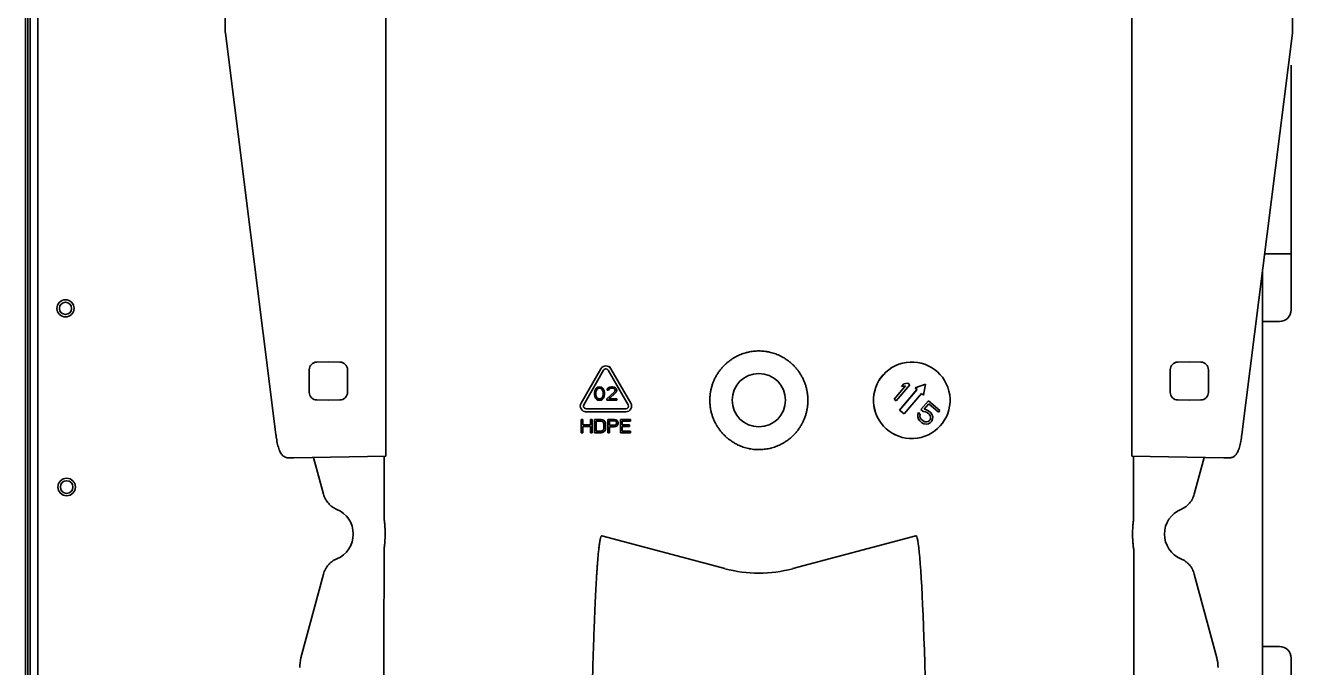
# Model space of a CAD drawing. Extents: x 6327 to 10269, y -393 to 3204.
# Drawn here: x 8426.8 to 8758, y 2638.8 to 2806.7 of the extents above; entities that cross this region are included whole.
import ezdxf

# ---------------------------------------------------------------- set-up
doc = ezdxf.new("R2010")
doc.units = 0
doc.header["$LTSCALE"] = 5
doc.layers.add('1', color=7, linetype='CONTINUOUS', true_color=0xffffff)

msp = doc.modelspace()

# ---------------------------------------------------------------- linework, layer by layer
at = {"layer": '1', "color": 7, "linetype": 'Continuous', "lineweight": 35}
for p, q in [((8426.77, 3066.93), (8426.77, 2417.53)), ((8428.07, 2432.33), (8428.07, 3067.73)), ((8427.46, 2420.53), (8427.46, 3063.93)), ((8430.07, 3021.71), (8430.07, 2527.74)), ((8520.97, 2729.44), (8520.97, 2995.06)), ((8715.97, 2989.06), (8715.97, 2729.44)), ((8478.97, 2805.85), (8478.97, 2814.17)), ((8757.97, 2814.17), (8757.97, 2805.85)), ((8479.04, 2804.69), (8492.25, 2699.72)), ((8744.7, 2699.72), (8757.9, 2804.69)), ((8757.57, 2796.33), (8757.57, 2732.33)), ((8757.57, 2747), (8750.65, 2747)), ((8750.07, 2567.33), (8750.07, 2742.45)), ((8520.97, 2726.51), (8520.97, 2729.44)), ((8715.97, 2726.51), (8715.97, 2729.44)), ((8754.57, 2729.33), (8750.07, 2729.33)), ((8520.97, 2724.25), (8520.97, 2726.51)), ((8715.97, 2726.51), (8715.97, 2724.25)), ((8520.97, 2721.32), (8520.97, 2724.25)), ((8715.97, 2721.32), (8715.97, 2724.25)), ((8520.97, 2706.24), (8520.97, 2721.32)), ((8715.97, 2721.32), (8715.97, 2706.24)), ((8500.97, 2710.78), (8500.97, 2716.67)), ((8502.94, 2718.67), (8505.97, 2718.73)), ((8505.97, 2718.73), (8509.01, 2718.67)), ((8510.97, 2716.67), (8510.97, 2710.78)), ((8577.21, 2716.95), (8572.02, 2707.95)), ((8577.91, 2716.55), (8572.71, 2707.55)), ((8572.71, 2707.55), (8577.9, 2716.55)), ((8577.91, 2716.55), (8577.9, 2716.55)), ((8578.88, 2717.65), (8578.87, 2717.66)), ((8579.12, 2716.55), (8584.31, 2707.55)), ((8579.81, 2716.95), (8579.81, 2716.95)), ((8585, 2707.95), (8579.81, 2716.95)), ((8579.81, 2716.95), (8585.01, 2707.95)), ((8656.01, 2718.4), (8656.01, 2718.4)), ((8725.97, 2716.67), (8725.97, 2710.78)), ((8727.94, 2718.67), (8730.97, 2718.73)), ((8730.97, 2718.73), (8734.01, 2718.67)), ((8735.97, 2716.67), (8735.97, 2710.78)), ((8654.36, 2708.57), (8657.93, 2712.75)), ((8655.74, 2712.31), (8656.35, 2713.02)), ((8656.35, 2713.02), (8655.74, 2712.31)), ((8657.41, 2713.2), (8656.35, 2713.02)), ((8656.35, 2713.02), (8656.35, 2713.02)), ((8657.93, 2712.75), (8657.41, 2713.2)), ((8659.29, 2711.92), (8662.01, 2712.88)), ((8661.48, 2710.05), (8662.01, 2712.89)), ((8662.01, 2712.88), (8662.01, 2712.89)), ((8662.01, 2712.88), (8662.01, 2712.89)), ((8575.58, 2711.16), (8575.51, 2710.78)), ((8575.51, 2710.78), (8575.51, 2710.12)), ((8575.51, 2710.12), (8575.58, 2709.74)), ((8575.66, 2711.38), (8575.58, 2711.16)), ((8575.58, 2709.74), (8575.66, 2709.52)), ((8575.8, 2711.68), (8575.66, 2711.38)), ((8575.66, 2709.52), (8575.8, 2709.22)), ((8576.02, 2711.9), (8575.8, 2711.68)), ((8575.8, 2709.22), (8576.02, 2709)), ((8575.87, 2710.71), (8575.95, 2711.16)), ((8575.87, 2710.71), (8575.88, 2710.71)), ((8575.87, 2710.19), (8575.87, 2710.71)), ((8575.88, 2710.19), (8575.87, 2710.19)), ((8575.95, 2709.74), (8575.87, 2710.19)), ((8575.95, 2711.16), (8575.88, 2710.71)), ((8575.88, 2710.71), (8575.88, 2710.19)), ((8575.88, 2710.19), (8575.95, 2709.74)), ((8576.24, 2711.6), (8575.95, 2711.16)), ((8575.95, 2711.16), (8576.24, 2711.6)), ((8575.95, 2711.16), (8575.95, 2711.16)), ((8575.95, 2709.74), (8576.24, 2709.29)), ((8575.95, 2709.74), (8575.95, 2709.74)), ((8576.24, 2709.3), (8575.95, 2709.74)), ((8576.38, 2712.13), (8576.02, 2711.9)), ((8576.46, 2711.75), (8576.24, 2711.6)), ((8576.24, 2711.6), (8576.46, 2711.75)), ((8576.24, 2711.6), (8576.24, 2711.6)), ((8576.24, 2709.29), (8576.24, 2709.3)), ((8576.46, 2709.15), (8576.24, 2709.3)), ((8576.24, 2709.29), (8576.46, 2709.15)), ((8576.82, 2712.2), (8576.38, 2712.13)), ((8576.83, 2711.83), (8576.46, 2711.75)), ((8576.46, 2711.75), (8576.82, 2711.83)), ((8576.46, 2711.75), (8576.46, 2711.75)), ((8577.26, 2712.13), (8576.82, 2712.2)), ((8576.83, 2711.83), (8576.82, 2711.83)), ((8576.82, 2711.83), (8577.19, 2711.75)), ((8577.19, 2711.75), (8576.83, 2711.83)), ((8577.19, 2711.75), (8577.41, 2711.6)), ((8577.41, 2709.3), (8577.19, 2709.15)), ((8577.26, 2712.12), (8577.26, 2712.13)), ((8577.62, 2711.9), (8577.26, 2712.13)), ((8577.26, 2712.12), (8577.63, 2711.9)), ((8577.41, 2711.6), (8577.7, 2711.16)), ((8577.7, 2709.74), (8577.41, 2709.3)), ((8577.63, 2711.9), (8577.62, 2711.9)), ((8577.84, 2711.68), (8577.62, 2711.9)), ((8577.62, 2709), (8577.84, 2709.22)), ((8577.63, 2711.9), (8577.85, 2711.68)), ((8577.85, 2709.22), (8577.63, 2709)), ((8577.7, 2711.16), (8577.77, 2710.71)), ((8577.77, 2710.19), (8577.7, 2709.74)), ((8577.77, 2710.71), (8577.77, 2710.19)), ((8577.85, 2711.68), (8577.84, 2711.68)), ((8577.99, 2711.38), (8577.84, 2711.68)), ((8577.84, 2709.22), (8577.99, 2709.52)), ((8577.85, 2709.22), (8577.84, 2709.22)), ((8577.85, 2711.68), (8577.99, 2711.38)), ((8577.99, 2709.52), (8577.85, 2709.22)), ((8577.99, 2711.38), (8578.07, 2711.16)), ((8577.99, 2711.38), (8577.99, 2711.38)), ((8578.06, 2711.16), (8577.99, 2711.38)), ((8578.07, 2709.74), (8577.99, 2709.52)), ((8577.99, 2709.52), (8578.06, 2709.74)), ((8577.99, 2709.52), (8577.99, 2709.52)), ((8578.07, 2711.16), (8578.06, 2711.16)), ((8578.13, 2710.79), (8578.06, 2711.16)), ((8578.06, 2709.74), (8578.13, 2710.12)), ((8578.07, 2709.74), (8578.06, 2709.74)), ((8578.07, 2711.16), (8578.14, 2710.78)), ((8578.14, 2710.11), (8578.07, 2709.74)), ((8578.14, 2710.78), (8578.13, 2710.79)), ((8578.13, 2710.12), (8578.13, 2710.79)), ((8578.14, 2710.11), (8578.13, 2710.12)), ((8578.14, 2710.78), (8578.14, 2710.11)), ((8580.76, 2710.93), (8578.72, 2709.07)), ((8578.86, 2711.68), (8578.79, 2711.38)), ((8578.8, 2711.38), (8578.79, 2711.38)), ((8578.79, 2711.38), (8579.16, 2711.38)), ((8579.16, 2711.38), (8578.8, 2711.38)), ((8579.16, 2711.98), (8578.86, 2711.68)), ((8579.45, 2712.13), (8579.16, 2711.98)), ((8579.31, 2711.6), (8579.16, 2711.38)), ((8579.16, 2711.38), (8579.3, 2711.6)), ((8579.16, 2711.38), (8579.16, 2711.38)), ((8579.3, 2711.6), (8579.52, 2711.75)), ((8579.31, 2711.6), (8579.3, 2711.6)), ((8579.3, 2709.07), (8581.12, 2710.71)), ((8579.53, 2711.75), (8579.31, 2711.6)), ((8581.13, 2710.71), (8579.31, 2709.07)), ((8579.96, 2712.2), (8579.45, 2712.13)), ((8579.52, 2711.75), (8579.88, 2711.83)), ((8579.53, 2711.75), (8579.52, 2711.75)), ((8579.89, 2711.83), (8579.53, 2711.75)), ((8579.89, 2711.83), (8579.88, 2711.83)), ((8579.88, 2711.83), (8580.18, 2711.83)), ((8580.18, 2711.83), (8579.89, 2711.83)), ((8580.25, 2712.2), (8579.96, 2712.2)), ((8580.54, 2711.75), (8580.18, 2711.83)), ((8580.18, 2711.83), (8580.18, 2711.83)), ((8580.18, 2711.83), (8580.54, 2711.75)), ((8580.69, 2712.13), (8580.25, 2712.2)), ((8580.54, 2711.75), (8580.76, 2711.61)), ((8580.69, 2712.13), (8580.98, 2711.98)), ((8580.69, 2712.13), (8580.69, 2712.13)), ((8580.98, 2711.98), (8580.69, 2712.13)), ((8580.76, 2711.61), (8580.9, 2711.38)), ((8580.9, 2711.23), (8580.76, 2710.93)), ((8580.9, 2711.38), (8580.9, 2711.23)), ((8580.98, 2711.98), (8581.27, 2711.68)), ((8580.98, 2711.98), (8580.98, 2711.98)), ((8581.27, 2711.68), (8580.98, 2711.98)), ((8581.12, 2710.71), (8581.27, 2710.93)), ((8581.13, 2710.71), (8581.12, 2710.71)), ((8581.27, 2710.93), (8581.13, 2710.71)), ((8581.27, 2711.68), (8581.35, 2711.38)), ((8581.27, 2711.68), (8581.27, 2711.68)), ((8581.34, 2711.38), (8581.27, 2711.68)), ((8581.35, 2711.23), (8581.27, 2710.93)), ((8581.27, 2710.93), (8581.34, 2711.23)), ((8581.27, 2710.93), (8581.27, 2710.93)), ((8581.35, 2711.38), (8581.34, 2711.38)), ((8581.34, 2711.23), (8581.34, 2711.38)), ((8581.35, 2711.23), (8581.34, 2711.23)), ((8581.35, 2711.38), (8581.35, 2711.23)), ((8653.83, 2709.01), (8656.8, 2712.49)), ((8656.8, 2712.49), (8653.84, 2709.02)), ((8659.8, 2711.49), (8655.25, 2706.16)), ((8655.25, 2706.16), (8659.79, 2711.49)), ((8656.8, 2712.49), (8655.74, 2712.31)), ((8655.74, 2712.31), (8655.74, 2712.31)), ((8656.43, 2705.16), (8660.98, 2710.48)), ((8656.8, 2712.49), (8656.8, 2712.49)), ((8656.8, 2712.49), (8656.8, 2712.49)), ((8659.29, 2711.92), (8659.29, 2711.92)), ((8659.79, 2711.49), (8659.29, 2711.92)), ((8659.29, 2711.92), (8659.8, 2711.49)), ((8659.79, 2711.49), (8659.8, 2711.49)), ((8661.48, 2710.05), (8660.97, 2710.48)), ((8660.98, 2710.48), (8661.48, 2710.05)), ((8661.48, 2710.05), (8661.48, 2710.05)), ((8505.97, 2708.73), (8502.94, 2708.78)), ((8509.01, 2708.78), (8505.97, 2708.73)), ((8520.97, 2703.29), (8520.97, 2706.24)), ((8572.71, 2707.55), (8572.71, 2707.55)), ((8583.7, 2706.5), (8573.31, 2706.5)), ((8576.02, 2709), (8576.38, 2708.77)), ((8576.39, 2708.77), (8576.38, 2708.77)), ((8576.38, 2708.77), (8576.82, 2708.7)), ((8576.83, 2708.7), (8576.39, 2708.77)), ((8576.82, 2709.07), (8576.46, 2709.15)), ((8577.19, 2709.15), (8576.82, 2709.07)), ((8576.82, 2708.7), (8577.26, 2708.77)), ((8576.83, 2708.7), (8576.82, 2708.7)), ((8577.26, 2708.77), (8576.83, 2708.7)), ((8577.63, 2709), (8577.26, 2708.77)), ((8577.26, 2708.77), (8577.62, 2709)), ((8577.26, 2708.77), (8577.26, 2708.77)), ((8577.63, 2709), (8577.62, 2709)), ((8578.72, 2709.07), (8578.72, 2708.7)), ((8581.35, 2708.7), (8578.72, 2708.7)), ((8578.72, 2708.7), (8578.72, 2708.7)), ((8578.72, 2708.7), (8581.34, 2708.7)), ((8581.34, 2709.07), (8579.3, 2709.07)), ((8581.35, 2709.07), (8581.34, 2709.07)), ((8581.34, 2708.7), (8581.34, 2709.07)), ((8581.35, 2708.7), (8581.34, 2708.7)), ((8581.35, 2709.07), (8581.35, 2708.7)), ((8585.01, 2707.95), (8585, 2707.95)), ((8653.83, 2709.01), (8653.84, 2709.02)), ((8654.36, 2708.57), (8653.83, 2709.01)), ((8653.84, 2709.02), (8654.36, 2708.57)), ((8654.36, 2708.57), (8654.36, 2708.57)), ((8656.43, 2705.16), (8655.25, 2706.16)), ((8655.25, 2706.16), (8656.43, 2705.16)), ((8655.25, 2706.16), (8655.25, 2706.16)), ((8660.83, 2706.27), (8662.81, 2708.59)), ((8662.81, 2708.59), (8660.83, 2706.27)), ((8660.83, 2706.27), (8660.83, 2706.27)), ((8661.44, 2705.75), (8660.83, 2706.27)), ((8660.83, 2706.27), (8661.44, 2705.75)), ((8661.65, 2706.35), (8662.87, 2707.77)), ((8662.31, 2706.24), (8661.65, 2706.35)), ((8662.83, 2705.96), (8662.31, 2706.24)), ((8662.81, 2708.59), (8662.81, 2708.59)), ((8665.77, 2706.06), (8662.81, 2708.59)), ((8663.35, 2705.51), (8662.83, 2705.96)), ((8665.39, 2705.61), (8662.86, 2707.77)), ((8662.87, 2707.77), (8665.39, 2705.61)), ((8665.39, 2705.61), (8665.77, 2706.06)), ((8715.97, 2703.29), (8715.97, 2706.24)), ((8730.97, 2708.73), (8727.94, 2708.78)), ((8734.01, 2708.78), (8730.97, 2708.73)), ((8520.97, 2701.52), (8520.97, 2703.29)), ((8572.45, 2703.7), (8572.01, 2703.7)), ((8572.01, 2703.7), (8572.01, 2700.2)), ((8572.45, 2703.7), (8572.45, 2703.7)), ((8572.45, 2702.29), (8572.45, 2703.7)), ((8572.45, 2703.7), (8572.45, 2702.29)), ((8572.95, 2705.75), (8572.96, 2705.74)), ((8573.32, 2705.7), (8573.31, 2705.7)), ((8573.31, 2705.7), (8583.7, 2705.7)), ((8583.71, 2705.7), (8573.32, 2705.7)), ((8574.93, 2703.7), (8574.49, 2703.7)), ((8574.49, 2703.7), (8574.49, 2702.29)), ((8574.93, 2703.7), (8574.93, 2703.7)), ((8574.93, 2700.2), (8574.93, 2703.7)), ((8574.93, 2703.7), (8574.93, 2700.2)), ((8575.51, 2703.7), (8575.51, 2700.2)), ((8577.26, 2703.7), (8575.51, 2703.7)), ((8575.95, 2703.25), (8575.95, 2700.65)), ((8577.26, 2703.25), (8575.95, 2703.25)), ((8575.95, 2703.25), (8575.95, 2703.25)), ((8575.95, 2700.65), (8575.95, 2703.25)), ((8575.95, 2703.25), (8577.26, 2703.25)), ((8577.62, 2703.63), (8577.26, 2703.7)), ((8577.26, 2703.25), (8577.55, 2703.18)), ((8577.55, 2703.18), (8577.77, 2703.03)), ((8577.63, 2703.62), (8577.62, 2703.63)), ((8577.91, 2703.48), (8577.62, 2703.63)), ((8577.63, 2703.62), (8577.92, 2703.48)), ((8577.77, 2703.03), (8577.91, 2702.81)), ((8577.92, 2703.48), (8577.91, 2703.48)), ((8578.2, 2703.18), (8577.91, 2703.48)), ((8577.91, 2702.81), (8577.99, 2702.51)), ((8577.92, 2703.48), (8578.21, 2703.18)), ((8578.21, 2703.18), (8578.2, 2703.18)), ((8578.35, 2702.88), (8578.2, 2703.18)), ((8578.21, 2703.18), (8578.36, 2702.88)), ((8578.36, 2702.88), (8578.35, 2702.88)), ((8578.42, 2702.51), (8578.35, 2702.88)), ((8578.36, 2702.88), (8578.43, 2702.51)), ((8580.75, 2703.7), (8579.01, 2703.7)), ((8579.01, 2703.7), (8579.01, 2700.2)), ((8579.45, 2703.33), (8579.44, 2703.33)), ((8579.44, 2702.21), (8579.44, 2703.33)), ((8579.44, 2703.33), (8580.83, 2703.33)), ((8579.45, 2703.33), (8579.45, 2702.21)), ((8580.83, 2703.33), (8579.45, 2703.33)), ((8581.12, 2703.63), (8580.75, 2703.7)), ((8580.83, 2703.33), (8581.05, 2703.25)), ((8581.05, 2703.25), (8581.19, 2703.11)), ((8581.12, 2703.63), (8581.12, 2703.63)), ((8581.41, 2703.4), (8581.12, 2703.63)), ((8581.12, 2703.63), (8581.42, 2703.4)), ((8581.19, 2703.11), (8581.27, 2702.88)), ((8581.27, 2702.66), (8581.19, 2702.43)), ((8581.27, 2702.88), (8581.27, 2702.66)), ((8581.42, 2703.4), (8581.41, 2703.4)), ((8581.63, 2703.11), (8581.41, 2703.4)), ((8581.42, 2703.4), (8581.63, 2703.1)), ((8581.63, 2703.1), (8581.63, 2703.11)), ((8581.7, 2702.88), (8581.63, 2703.11)), ((8581.63, 2703.1), (8581.71, 2702.88)), ((8581.7, 2702.58), (8581.7, 2702.88)), ((8581.7, 2702.88), (8581.71, 2702.88)), ((8581.71, 2702.88), (8581.71, 2702.58)), ((8584.91, 2703.7), (8582.29, 2703.7)), ((8582.29, 2703.7), (8582.29, 2700.2)), ((8582.73, 2703.25), (8582.72, 2703.25)), ((8582.72, 2702.29), (8582.72, 2703.25)), ((8582.72, 2703.25), (8584.91, 2703.25)), ((8584.91, 2703.25), (8582.73, 2703.25)), ((8582.73, 2703.25), (8582.73, 2702.29)), ((8583.71, 2705.7), (8583.7, 2705.7)), ((8584.91, 2703.7), (8584.91, 2703.7)), ((8584.91, 2703.25), (8584.91, 2703.7)), ((8584.91, 2703.7), (8584.91, 2703.25)), ((8584.91, 2703.25), (8584.91, 2703.25)), ((8656.43, 2705.16), (8656.43, 2705.16)), ((8659.98, 2704.39), (8660.02, 2704.97)), ((8660.02, 2704.97), (8659.98, 2704.39)), ((8660.18, 2703.75), (8659.98, 2704.39)), ((8659.98, 2704.39), (8660.19, 2703.75)), ((8659.98, 2704.39), (8659.98, 2704.39)), ((8660.02, 2704.97), (8660.15, 2705.47)), ((8660.15, 2705.47), (8660.02, 2704.97)), ((8660.02, 2704.97), (8660.02, 2704.97)), ((8660.15, 2705.47), (8660.15, 2705.47)), ((8660.67, 2705.03), (8660.15, 2705.47)), ((8660.54, 2703.29), (8660.18, 2703.75)), ((8660.18, 2703.75), (8660.19, 2703.75)), ((8660.19, 2703.75), (8660.55, 2703.29)), ((8660.54, 2704.52), (8660.67, 2705.03)), ((8660.65, 2704.12), (8660.54, 2704.52)), ((8661.07, 2702.84), (8660.54, 2703.29)), ((8660.54, 2703.29), (8660.55, 2703.29)), ((8660.55, 2703.29), (8661.07, 2702.84)), ((8660.93, 2703.73), (8660.65, 2704.12)), ((8661.45, 2703.29), (8660.93, 2703.73)), ((8661.58, 2702.56), (8661.07, 2702.84)), ((8661.07, 2702.84), (8661.07, 2702.84)), ((8661.07, 2702.84), (8661.58, 2702.56)), ((8661.44, 2705.75), (8661.44, 2705.75)), ((8662.02, 2705.72), (8661.44, 2705.75)), ((8661.44, 2705.75), (8662.02, 2705.72)), ((8661.87, 2703.08), (8661.45, 2703.29)), ((8662.29, 2703.03), (8661.87, 2703.08)), ((8662.02, 2705.72), (8662.02, 2705.72)), ((8662.44, 2705.51), (8662.02, 2705.72)), ((8662.02, 2705.72), (8662.45, 2705.51)), ((8662.69, 2703.15), (8662.29, 2703.03)), ((8662.29, 2703.03), (8662.29, 2703.03)), ((8662.44, 2705.51), (8662.45, 2705.51)), ((8662.97, 2705.07), (8662.44, 2705.51)), ((8662.45, 2705.51), (8662.97, 2705.07)), ((8662.69, 2703.15), (8663, 2703.34)), ((8663, 2703.34), (8662.69, 2703.15)), ((8662.69, 2703.15), (8662.69, 2703.15)), ((8662.81, 2702.59), (8663.36, 2702.88)), ((8662.97, 2705.07), (8662.97, 2705.07)), ((8663.24, 2704.68), (8662.97, 2705.07)), ((8662.97, 2705.07), (8663.24, 2704.68)), ((8663, 2703.34), (8663.15, 2703.52)), ((8663.16, 2703.52), (8663, 2703.34)), ((8663, 2703.34), (8663, 2703.34)), ((8663.15, 2703.52), (8663.29, 2703.86)), ((8663.15, 2703.52), (8663.16, 2703.52)), ((8663.3, 2703.86), (8663.16, 2703.52)), ((8663.24, 2704.68), (8663.24, 2704.68)), ((8663.35, 2704.28), (8663.24, 2704.68)), ((8663.24, 2704.68), (8663.35, 2704.28)), ((8663.29, 2703.86), (8663.35, 2704.28)), ((8663.29, 2703.86), (8663.3, 2703.86)), ((8663.35, 2704.28), (8663.3, 2703.86)), ((8663.71, 2705.05), (8663.35, 2705.51)), ((8663.35, 2704.28), (8663.35, 2704.28)), ((8663.36, 2702.88), (8663.67, 2703.24)), ((8663.67, 2703.24), (8663.87, 2703.83)), ((8663.92, 2704.41), (8663.71, 2705.05)), ((8663.87, 2703.83), (8663.92, 2704.41)), ((8665.39, 2705.61), (8665.39, 2705.61)), ((8715.97, 2703.29), (8715.97, 2701.52)), ((8520.97, 2698.56), (8520.97, 2701.52)), ((8572.02, 2700.2), (8572.01, 2700.2)), ((8572.01, 2700.2), (8572.45, 2700.2)), ((8572.45, 2700.2), (8572.02, 2700.2)), ((8574.49, 2702.29), (8572.45, 2702.29)), ((8572.45, 2701.84), (8572.45, 2701.84)), ((8572.45, 2701.84), (8574.49, 2701.84)), ((8572.45, 2700.2), (8572.45, 2701.84)), ((8574.49, 2701.84), (8572.45, 2701.84)), ((8572.45, 2701.84), (8572.45, 2700.2)), ((8572.45, 2700.2), (8572.45, 2700.2)), ((8574.49, 2701.84), (8574.49, 2700.2)), ((8574.49, 2700.2), (8574.93, 2700.2)), ((8574.49, 2700.2), (8574.49, 2700.2)), ((8574.93, 2700.2), (8574.49, 2700.2)), ((8574.93, 2700.2), (8574.93, 2700.2)), ((8575.51, 2700.2), (8575.51, 2700.2)), ((8575.51, 2700.2), (8577.26, 2700.2)), ((8577.26, 2700.2), (8575.51, 2700.2)), ((8577.26, 2700.65), (8575.95, 2700.65)), ((8577.55, 2700.72), (8577.26, 2700.65)), ((8577.26, 2700.2), (8577.62, 2700.28)), ((8577.63, 2700.27), (8577.26, 2700.2)), ((8577.26, 2700.2), (8577.26, 2700.2)), ((8577.77, 2700.87), (8577.55, 2700.72)), ((8577.62, 2700.28), (8577.91, 2700.42)), ((8577.63, 2700.27), (8577.62, 2700.28)), ((8577.92, 2700.42), (8577.63, 2700.27)), ((8577.91, 2701.09), (8577.77, 2700.87)), ((8577.99, 2701.39), (8577.91, 2701.09)), ((8577.91, 2700.42), (8578.2, 2700.72)), ((8577.92, 2700.42), (8577.91, 2700.42)), ((8578.21, 2700.72), (8577.92, 2700.42)), ((8577.99, 2702.51), (8577.99, 2701.39)), ((8578.2, 2700.72), (8578.35, 2701.02)), ((8578.21, 2700.72), (8578.2, 2700.72)), ((8578.36, 2701.02), (8578.21, 2700.72)), ((8578.35, 2701.02), (8578.42, 2701.39)), ((8578.36, 2701.02), (8578.35, 2701.02)), ((8578.43, 2701.39), (8578.36, 2701.02)), ((8578.43, 2702.51), (8578.42, 2702.51)), ((8578.42, 2701.39), (8578.42, 2702.51)), ((8578.43, 2701.39), (8578.42, 2701.39)), ((8578.43, 2702.51), (8578.43, 2701.39)), ((8579.01, 2700.2), (8579.01, 2700.2)), ((8579.01, 2700.2), (8579.44, 2700.2)), ((8579.45, 2700.2), (8579.01, 2700.2)), ((8580.83, 2702.21), (8579.44, 2702.21)), ((8579.45, 2701.76), (8579.44, 2701.76)), ((8579.44, 2700.2), (8579.44, 2701.76)), ((8579.44, 2701.76), (8580.75, 2701.76)), ((8579.45, 2700.2), (8579.44, 2700.2)), ((8580.76, 2701.76), (8579.45, 2701.76)), ((8579.45, 2701.76), (8579.45, 2700.2)), ((8580.75, 2701.76), (8581.12, 2701.84)), ((8580.76, 2701.76), (8580.75, 2701.76)), ((8581.12, 2701.84), (8580.76, 2701.76)), ((8581.05, 2702.29), (8580.83, 2702.21)), ((8581.19, 2702.43), (8581.05, 2702.29)), ((8581.12, 2701.84), (8581.41, 2702.06)), ((8581.42, 2702.06), (8581.12, 2701.84)), ((8581.12, 2701.84), (8581.12, 2701.84)), ((8581.41, 2702.06), (8581.63, 2702.36)), ((8581.42, 2702.06), (8581.41, 2702.06)), ((8581.63, 2702.36), (8581.42, 2702.06)), ((8581.63, 2702.36), (8581.7, 2702.58)), ((8581.71, 2702.58), (8581.63, 2702.36)), ((8581.63, 2702.36), (8581.63, 2702.36)), ((8581.71, 2702.58), (8581.7, 2702.58)), ((8582.29, 2700.2), (8584.91, 2700.2)), ((8582.29, 2700.2), (8582.29, 2700.2)), ((8584.91, 2700.2), (8582.29, 2700.2)), ((8584.62, 2702.29), (8582.72, 2702.29)), ((8582.73, 2701.84), (8582.72, 2701.84)), ((8582.72, 2700.65), (8582.72, 2701.84)), ((8582.72, 2701.84), (8584.62, 2701.84)), ((8584.91, 2700.65), (8582.72, 2700.65)), ((8584.62, 2701.84), (8582.73, 2701.84)), ((8582.73, 2701.84), (8582.73, 2700.65)), ((8584.62, 2702.28), (8584.62, 2702.29)), ((8584.62, 2701.84), (8584.62, 2702.29)), ((8584.62, 2702.28), (8584.62, 2701.84)), ((8584.62, 2701.84), (8584.62, 2701.84)), ((8584.91, 2700.2), (8584.91, 2700.65)), ((8584.91, 2700.65), (8584.91, 2700.65)), ((8584.91, 2700.65), (8584.91, 2700.2)), ((8584.91, 2700.2), (8584.91, 2700.2)), ((8661.58, 2702.56), (8661.58, 2702.56)), ((8662.24, 2702.45), (8661.58, 2702.56)), ((8661.58, 2702.56), (8662.25, 2702.45)), ((8662.81, 2702.59), (8662.24, 2702.45)), ((8662.24, 2702.45), (8662.25, 2702.45)), ((8662.81, 2702.59), (8662.81, 2702.59)), ((8662.81, 2702.59), (8662.81, 2702.59)), ((8715.97, 2698.56), (8715.97, 2701.52)), ((8520.97, 2695.61), (8520.97, 2698.56)), ((8660.86, 2699), (8660.86, 2699)), ((8715.97, 2698.56), (8715.97, 2695.61)), ((8496, 2693.67), (8495.46, 2693.66)), ((8496.96, 2693.69), (8496, 2693.67)), ((8520.97, 2694.11), (8496.96, 2693.69)), ((8504.67, 2684.17), (8502.1, 2693.78)), ((8520.97, 2695.61), (8520.97, 2694.11)), ((8715.97, 2694.11), (8715.97, 2695.61)), ((8739.98, 2693.69), (8715.97, 2694.11)), ((8734.85, 2693.78), (8732.27, 2684.17)), ((8740.95, 2693.67), (8739.98, 2693.69)), ((8741.48, 2693.66), (8740.95, 2693.67)), ((8609.61, 2664.7), (8577.47, 2673.25)), ((8659.47, 2673.25), (8627.34, 2664.7)), ((8498.81, 2641.41), (8504.67, 2663.28)), ((8732.27, 2663.28), (8738.13, 2641.41)), ((8750.07, 2644.33), (8754.57, 2644.33)), ((8757.57, 2641.33), (8757.57, 2577.33))]:
    msp.add_line(p, q, dxfattribs=at)
for centre, radius in [((8437.27, 2732.73), 2.25), ((8437.27, 2732.73), 1.6), ((8618.47, 2708.73), 6.97), ((8437.57, 2686.03), 2.28), ((8437.57, 2686.03), 1.65)]:
    msp.add_circle(centre, radius, dxfattribs=at)
for centre, radius, start, end in [((8754.57, 2732.33), 3, 270, 0), ((8502.97, 2716.67), 2, 91, 180), ((8508.97, 2716.67), 2, 0, 89), ((8727.97, 2716.67), 2, 91, 180), ((8733.97, 2716.67), 2, 0, 89), ((8502.97, 2710.78), 2, 180, 269), ((8508.97, 2710.78), 2, 271, 0), ((8727.97, 2710.78), 2, 180, 269), ((8733.97, 2710.78), 2, 271, 0), ((8505.47, 2673.73), 7, 292.5978, 67.4022), ((8731.47, 2673.73), 7, 112.5978, 247.4022), ((8754.57, 2641.33), 3, 0, 90), ((8508.47, 2638.82), 10, 165.0001, 179.9999)]:
    msp.add_arc(centre, radius, start, end, dxfattribs=at)
msp.add_ellipse((8658.44, 2708.7), major_axis=(-2.43, 9.7), ratio=0.999838, dxfattribs=at)
for centre, major_axis, ratio, start_param, end_param in [((8578.51, 2716.2), (-0.36, -1.46), 0.999838, 2.339425, 4.43382), ((8578.51, 2716.2), (0.17, 0.679), 0.999838, 5.481018, 7.575413), ((8578.51, 2716.2), (-0.17, -0.679), 0.999838, 3.141609, 4.43382), ((8578.51, 2716.2), (0.36, 1.46), 0.999838, 5.481018, 6.283203), ((8658.43, 2708.7), (2.43, -9.7), 0.999838, 3.141683, 6.283177), ((8573.31, 2707.2), (-0.36, -1.46), 0.999838, 4.43382, 6.528215), ((8573.31, 2707.2), (0.17, 0.679), 0.999838, 1.292228, 3.386623), ((8573.32, 2707.2), (-0.17, -0.679), 0.999838, 4.43382, 6.283177), ((8583.7, 2707.2), (-0.36, -1.46), 0.999838, 0.24503, 2.339425), ((8583.7, 2707.2), (0.17, 0.679), 0.999838, 3.386623, 5.481018), ((8583.71, 2707.2), (0.36, 1.46), 0.999838, 3.386623, 5.481018), ((8573.32, 2707.2), (0.36, 1.46), 0.999838, 3.141577, 3.386623), ((8659.47, 2490.34), (-0.07, -182.94), 0.021861, 2.096015, 3.159067), ((8618.47, 2697.25), (33.82, 0), 0.997564, 4.447131, 4.977647), ((8728.47, 2638.82), (-9.92, -1.31), 0.999845, 3.010713, 3.272472)]:
    msp.add_ellipse(centre, major_axis=major_axis, ratio=ratio, start_param=start_param, end_param=end_param, dxfattribs=at)
for points, degree in [([(8478.97, 2805.86), (8479.05, 2804.64)], 1), ([(8757.9, 2804.64), (8757.97, 2805.86)], 1), ([(8520.53, 2677.65), (8520.55, 2685.96), (8520.56, 2694.11)], 2), ([(8716.38, 2694.11), (8716.4, 2685.96), (8716.42, 2677.65)], 2), ([(8520.35, 2537.25), (8520.52, 2669.74)], 1), ([(8716.43, 2669.74), (8716.59, 2537.25)], 1)]:
    msp.add_open_spline(points, degree=degree, dxfattribs=at)
for points, knots in [([(8613.11, 2720.41), (8612.83, 2720.28), (8612.56, 2720.14), (8612.03, 2719.84), (8611.5, 2719.53), (8610.76, 2719), (8610.28, 2718.61), (8610, 2718.36), (8609.94, 2718.31), (8609.83, 2718.21), (8609.77, 2718.16), (8609.6, 2718), (8609.49, 2717.89), (8609.17, 2717.56), (8608.76, 2717.11), (8608.19, 2716.4), (8607.67, 2715.65), (8607.36, 2715.13), (8607.18, 2714.79), (8607.14, 2714.72), (8607.07, 2714.58), (8606.97, 2714.38), (8606.87, 2714.17), (8606.68, 2713.75), (8606.45, 2713.19), (8606.16, 2712.32), (8606.01, 2711.73), (8605.91, 2711.29), (8605.87, 2711.06), (8605.83, 2710.84), (8605.81, 2710.68), (8605.8, 2710.61), (8605.74, 2710.23), (8605.71, 2709.92), (8605.66, 2709.31), (8605.64, 2708.71), (8605.68, 2707.8), (8605.74, 2707.19), (8605.8, 2706.74), (8605.83, 2706.59), (8605.87, 2706.36), (8605.88, 2706.28), (8605.91, 2706.13), (8605.99, 2705.76), (8606.08, 2705.39), (8606.25, 2704.8), (8606.44, 2704.22), (8606.79, 2703.38), (8607.06, 2702.83), (8607.24, 2702.5), (8607.28, 2702.43), (8607.35, 2702.3), (8607.39, 2702.23), (8607.51, 2702.03), (8607.59, 2701.9), (8607.84, 2701.51), (8608.18, 2701.01), (8608.75, 2700.3), (8609.37, 2699.63), (8609.81, 2699.21), (8610.1, 2698.95), (8610.16, 2698.9), (8610.27, 2698.8), (8610.45, 2698.66), (8610.63, 2698.51), (8611, 2698.24), (8611.5, 2697.88), (8612.28, 2697.41), (8612.82, 2697.13), (8613.1, 2697)], [0, 0, 0, 0, 0.03125, 0.03125, 0.0625, 0.09375, 0.125, 0.125, 0.132813, 0.132813, 0.140625, 0.140625, 0.15625, 0.15625, 0.1875, 0.21875, 0.25, 0.28125, 0.28125, 0.289063, 0.289063, 0.296875, 0.3125, 0.3125, 0.34375, 0.375, 0.40625, 0.40625, 0.421875, 0.429688, 0.429688, 0.4375, 0.4375, 0.46875, 0.46875, 0.5, 0.53125, 0.5625, 0.5625, 0.578125, 0.578125, 0.585938, 0.585938, 0.59375, 0.625, 0.625, 0.65625, 0.6875, 0.71875, 0.71875, 0.726563, 0.726563, 0.734375, 0.734375, 0.75, 0.75, 0.78125, 0.8125, 0.84375, 0.875, 0.875, 0.882813, 0.882813, 0.890625, 0.90625, 0.90625, 0.9375, 0.96875, 1, 1, 1, 1]), ([(8623.84, 2720.41), (8623.42, 2720.6), (8622.56, 2720.95), (8621.67, 2721.2), (8621.16, 2721.31), (8621.11, 2721.32), (8620.99, 2721.34), (8620.82, 2721.38), (8620.65, 2721.41), (8620.31, 2721.46), (8620.08, 2721.5), (8619.4, 2721.57), (8618.94, 2721.6), (8618.01, 2721.6), (8617.09, 2721.55), (8616.18, 2721.4), (8615.67, 2721.28), (8615.61, 2721.27), (8615.5, 2721.24), (8615.33, 2721.2), (8614.94, 2721.1), (8614.61, 2721), (8613.96, 2720.77), (8613.53, 2720.6), (8613.11, 2720.41)], [0, 0, 0, 0, 0.125, 0.25, 0.25, 0.265625, 0.265625, 0.28125, 0.3125, 0.3125, 0.375, 0.375, 0.5, 0.5, 0.625, 0.75, 0.75, 0.765625, 0.765625, 0.78125, 0.8125, 0.875, 0.875, 1, 1, 1, 1]), ([(8623.84, 2697), (8624.12, 2697.13), (8624.39, 2697.27), (8624.93, 2697.57), (8625.45, 2697.88), (8626.19, 2698.41), (8626.67, 2698.79), (8626.95, 2699.05), (8627.01, 2699.1), (8627.13, 2699.2), (8627.18, 2699.25), (8627.35, 2699.41), (8627.46, 2699.52), (8627.78, 2699.85), (8628.19, 2700.29), (8628.76, 2701.01), (8629.28, 2701.76), (8629.59, 2702.28), (8629.77, 2702.62), (8629.81, 2702.69), (8629.88, 2702.83), (8629.98, 2703.03), (8630.08, 2703.24), (8630.27, 2703.66), (8630.5, 2704.22), (8630.79, 2705.08), (8630.94, 2705.67), (8631.03, 2706.12), (8631.08, 2706.35), (8631.12, 2706.57), (8631.14, 2706.73), (8631.15, 2706.8), (8631.21, 2707.18), (8631.24, 2707.49), (8631.28, 2708.09), (8631.3, 2708.7), (8631.27, 2709.61), (8631.21, 2710.22), (8631.14, 2710.67), (8631.12, 2710.82), (8631.08, 2711.05), (8631.06, 2711.13), (8631.03, 2711.28), (8630.95, 2711.65), (8630.86, 2712.02), (8630.69, 2712.61), (8630.5, 2713.19), (8630.15, 2714.03), (8629.88, 2714.58), (8629.66, 2714.98), (8629.59, 2715.11), (8629.43, 2715.38), (8629.35, 2715.51), (8629.11, 2715.9), (8628.76, 2716.4), (8628.19, 2717.11), (8627.58, 2717.78), (8627.13, 2718.2), (8626.79, 2718.51), (8626.67, 2718.61), (8626.43, 2718.8), (8626.31, 2718.89), (8625.94, 2719.17), (8625.44, 2719.52), (8624.66, 2720), (8624.11, 2720.28), (8623.84, 2720.41)], [0, 0, 0, 0, 0.03125, 0.03125, 0.0625, 0.09375, 0.125, 0.125, 0.132812, 0.132812, 0.140625, 0.140625, 0.15625, 0.15625, 0.1875, 0.21875, 0.25, 0.28125, 0.28125, 0.289062, 0.289062, 0.296875, 0.3125, 0.3125, 0.34375, 0.375, 0.40625, 0.40625, 0.421875, 0.429687, 0.429687, 0.4375, 0.4375, 0.46875, 0.46875, 0.5, 0.53125, 0.5625, 0.5625, 0.578125, 0.578125, 0.585937, 0.585937, 0.59375, 0.625, 0.625, 0.65625, 0.6875, 0.71875, 0.71875, 0.734375, 0.734375, 0.75, 0.75, 0.78125, 0.8125, 0.84375, 0.875, 0.875, 0.890625, 0.890625, 0.90625, 0.90625, 0.9375, 0.96875, 1, 1, 1, 1]), ([(8492.25, 2699.72), (8492.29, 2699.4), (8492.42, 2698.46), (8492.69, 2697.07), (8493.11, 2695.67), (8493.58, 2694.7), (8494.27, 2693.97), (8494.97, 2693.69), (8495.36, 2693.66), (8495.46, 2693.66)], [0, 0, 0, 0, 0.10018, 0.295503, 0.496793, 0.714677, 0.849634, 0.961722, 1, 1, 1, 1]), ([(8741.48, 2693.66), (8741.8, 2693.68), (8742.36, 2693.79), (8743.01, 2694.29), (8743.47, 2694.92), (8743.88, 2695.81), (8744.27, 2697.11), (8744.53, 2698.5), (8744.66, 2699.44), (8744.7, 2699.72)], [0, 0, 0, 0, 0.112809, 0.221177, 0.342381, 0.507281, 0.705354, 0.912323, 1, 1, 1, 1]), ([(8613.1, 2697), (8613.52, 2696.8), (8614.38, 2696.46), (8615.27, 2696.21), (8615.78, 2696.1), (8615.84, 2696.08), (8615.95, 2696.06), (8616.12, 2696.03), (8616.29, 2696), (8616.63, 2695.94), (8616.86, 2695.91), (8617.55, 2695.83), (8618.01, 2695.81), (8618.94, 2695.81), (8619.86, 2695.86), (8620.77, 2696.01), (8621.28, 2696.12), (8621.34, 2696.13), (8621.45, 2696.16), (8621.62, 2696.2), (8622.01, 2696.31), (8622.34, 2696.41), (8622.99, 2696.63), (8623.42, 2696.8), (8623.84, 2697)], [0, 0, 0, 0, 0.125, 0.25, 0.25, 0.265625, 0.265625, 0.28125, 0.3125, 0.3125, 0.375, 0.375, 0.5, 0.5, 0.625, 0.75, 0.75, 0.765625, 0.765625, 0.78125, 0.8125, 0.875, 0.875, 1, 1, 1, 1]), ([(8508.16, 2680.19), (8507.95, 2680.28), (8507.74, 2680.38), (8507.35, 2680.6), (8507.15, 2680.72), (8506.88, 2680.92), (8506.79, 2680.99), (8506.65, 2681.1), (8506.61, 2681.13), (8506.52, 2681.21), (8506.48, 2681.25), (8506.27, 2681.44), (8506.11, 2681.6), (8505.81, 2681.95), (8505.67, 2682.12), (8505.47, 2682.41), (8505.41, 2682.5), (8505.32, 2682.65), (8505.29, 2682.7), (8505.23, 2682.8), (8505.21, 2682.85), (8505.07, 2683.1), (8504.88, 2683.52), (8504.73, 2683.95), (8504.67, 2684.17)], [0, 0, 0, 0, 0.125, 0.125, 0.25, 0.25, 0.3125, 0.3125, 0.34375, 0.34375, 0.375, 0.375, 0.5, 0.5, 0.625, 0.625, 0.6875, 0.6875, 0.71875, 0.71875, 0.75, 0.75, 0.875, 1, 1, 1, 1]), ([(8728.78, 2680.19), (8729, 2680.28), (8729.2, 2680.38), (8729.6, 2680.6), (8729.79, 2680.72), (8730.07, 2680.92), (8730.16, 2680.99), (8730.29, 2681.1), (8730.34, 2681.13), (8730.42, 2681.21), (8730.47, 2681.25), (8730.68, 2681.44), (8730.84, 2681.6), (8731.14, 2681.95), (8731.28, 2682.12), (8731.47, 2682.41), (8731.54, 2682.5), (8731.63, 2682.65), (8731.66, 2682.7), (8731.71, 2682.8), (8731.74, 2682.85), (8731.88, 2683.1), (8732.07, 2683.52), (8732.21, 2683.95), (8732.27, 2684.17)], [0, 0, 0, 0, 0.125, 0.125, 0.25, 0.25, 0.3125, 0.3125, 0.34375, 0.34375, 0.375, 0.375, 0.5, 0.5, 0.625, 0.625, 0.6875, 0.6875, 0.71875, 0.71875, 0.75, 0.75, 0.875, 1, 1, 1, 1]), ([(8520.53, 2677.65), (8520.58, 2677.32), (8520.66, 2676.67), (8520.72, 2676.01), (8520.75, 2675.52), (8520.76, 2675.35), (8520.78, 2675.02), (8520.79, 2674.85), (8520.8, 2674.36), (8520.81, 2674.03), (8520.81, 2673.03), (8520.78, 2672.37), (8520.71, 2671.39), (8520.68, 2671.06), (8520.61, 2670.4), (8520.56, 2670.07), (8520.52, 2669.74)], [0, 0, 0, 0, 0.125, 0.25, 0.25, 0.3125, 0.3125, 0.375, 0.375, 0.5, 0.5, 0.75, 0.75, 0.875, 0.875, 1, 1, 1, 1]), ([(8716.43, 2669.74), (8716.38, 2670.07), (8716.3, 2670.73), (8716.24, 2671.39), (8716.2, 2671.88), (8716.19, 2672.05), (8716.17, 2672.38), (8716.16, 2672.54), (8716.15, 2673.04), (8716.14, 2673.37), (8716.14, 2674.36), (8716.16, 2675.02), (8716.23, 2676.01), (8716.26, 2676.34), (8716.33, 2677), (8716.37, 2677.32), (8716.42, 2677.65)], [0, 0, 0, 0, 0.125, 0.25, 0.25, 0.3125, 0.3125, 0.375, 0.375, 0.5, 0.5, 0.75, 0.75, 0.875, 0.875, 1, 1, 1, 1]), ([(8577.47, 2673.25), (8577.44, 2673.27), (8577.39, 2673.29), (8577.31, 2673.24), (8577.23, 2673.12), (8577.16, 2672.96), (8577.1, 2672.75), (8577.03, 2672.48), (8576.96, 2672.18), (8576.9, 2671.84), (8576.84, 2671.47), (8576.78, 2671.07), (8576.72, 2670.62), (8576.67, 2670.13), (8576.61, 2669.6), (8576.54, 2669), (8576.48, 2668.35), (8576.42, 2667.63), (8576.35, 2666.84), (8576.29, 2665.96), (8576.21, 2664.98), (8576.14, 2663.89), (8576.06, 2662.68), (8575.99, 2661.34), (8575.9, 2659.86), (8575.82, 2658.24), (8575.73, 2656.45), (8575.64, 2654.48), (8575.55, 2652.31), (8575.46, 2649.93), (8575.36, 2647.29), (8575.26, 2644.37), (8575.15, 2641.12), (8575.04, 2637.53), (8574.93, 2633.57), (8574.82, 2629.24), (8574.71, 2624.66), (8574.6, 2619.89), (8574.49, 2614.82), (8574.39, 2609.36), (8574.28, 2603.39), (8574.18, 2596.86), (8574.08, 2589.78), (8574.01, 2584.7), (8573.98, 2582.07)], [0, 0, 0, 0, 0.023807, 0.047616, 0.071426, 0.095236, 0.119045, 0.142855, 0.166664, 0.190474, 0.214283, 0.238093, 0.261903, 0.285712, 0.309522, 0.333331, 0.357141, 0.380951, 0.40476, 0.42857, 0.452379, 0.476189, 0.499999, 0.523808, 0.547618, 0.571427, 0.595237, 0.619047, 0.642856, 0.666666, 0.690475, 0.714285, 0.738094, 0.761904, 0.785714, 0.809523, 0.833333, 0.857142, 0.880952, 0.904762, 0.928571, 0.952381, 0.97619, 1, 1, 1, 1]), ([(8508.16, 2667.26), (8507.95, 2667.17), (8507.74, 2667.08), (8507.35, 2666.85), (8507.15, 2666.73), (8506.88, 2666.53), (8506.79, 2666.46), (8506.65, 2666.36), (8506.61, 2666.32), (8506.52, 2666.24), (8506.48, 2666.21), (8506.27, 2666.01), (8506.11, 2665.85), (8505.81, 2665.51), (8505.67, 2665.33), (8505.47, 2665.05), (8505.41, 2664.95), (8505.32, 2664.81), (8505.29, 2664.76), (8505.23, 2664.66), (8505.21, 2664.61), (8505.07, 2664.35), (8504.88, 2663.94), (8504.73, 2663.5), (8504.67, 2663.28)], [0, 0, 0, 0, 0.125, 0.125, 0.25, 0.25, 0.3125, 0.3125, 0.34375, 0.34375, 0.375, 0.375, 0.5, 0.5, 0.625, 0.625, 0.6875, 0.6875, 0.71875, 0.71875, 0.75, 0.75, 0.875, 1, 1, 1, 1]), ([(8728.78, 2667.26), (8729, 2667.17), (8729.2, 2667.08), (8729.6, 2666.85), (8729.79, 2666.73), (8730.07, 2666.53), (8730.16, 2666.46), (8730.29, 2666.36), (8730.34, 2666.32), (8730.42, 2666.24), (8730.47, 2666.21), (8730.68, 2666.01), (8730.84, 2665.85), (8731.14, 2665.51), (8731.28, 2665.33), (8731.47, 2665.05), (8731.54, 2664.95), (8731.63, 2664.81), (8731.66, 2664.76), (8731.71, 2664.66), (8731.74, 2664.61), (8731.88, 2664.35), (8732.07, 2663.94), (8732.21, 2663.5), (8732.27, 2663.28)], [0, 0, 0, 0, 0.125, 0.125, 0.25, 0.25, 0.3125, 0.3125, 0.34375, 0.34375, 0.375, 0.375, 0.5, 0.5, 0.625, 0.625, 0.6875, 0.6875, 0.71875, 0.71875, 0.75, 0.75, 0.875, 1, 1, 1, 1])]:
    msp.add_open_spline(points, degree=3, knots=knots, dxfattribs=at)

doc.saveas('drawing.dxf')
